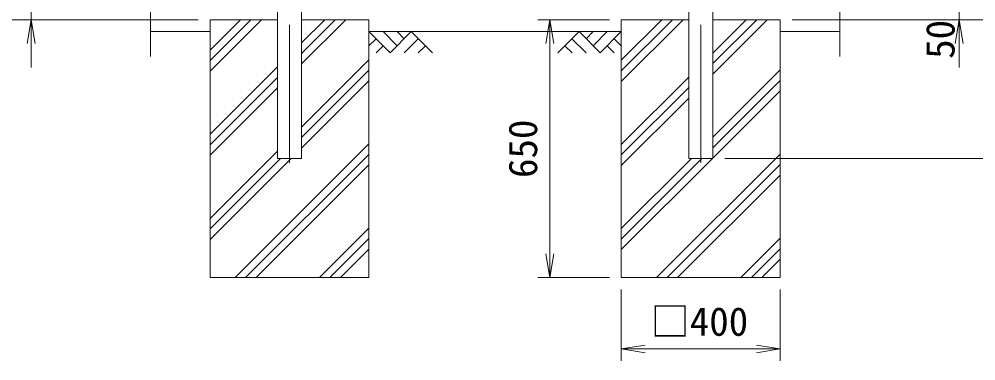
# Model space of a CAD drawing. Units: millimetres, scale not verified. Extents: x -6299 to 6301, y -4455 to 4455.
# Drawn here: x -4163 to -1755, y -1966 to -1104 of the extents above; entities that cross this region are included whole.
import ezdxf
from ezdxf.enums import TextEntityAlignment as Align

# ---------------------------------------------------------------- set-up
doc = ezdxf.new("R2010")
doc.units = ezdxf.units.MM
doc.header["$LTSCALE"] = 30
doc.linetypes.add('USER1', pattern=[50.8, 31.75, -6.35, 6.35, -6.35])
for name, color, linetype, lineweight in [('0-3_D-BMK', 2, 'USER1', 13), ('0-4_D-STR1', 1, 'Continuous', 18), ('0-6_D-DCR-HCH', 7, 'Continuous', 9), ('0-7_D-BGD', 7, 'Continuous', 9), ('0-8_D-STR4', 7, 'Continuous', 9), ('0-9_D-STR-DIM', 7, 'Continuous', 9), ('0-A_0', 7, 'Continuous', 9)]:
    doc.layers.add(name, color=color, linetype=linetype, lineweight=lineweight)
doc.styles.add('ＭＳ ゴシック', font='')
doc.styles.get('ＭＳ ゴシック').set_extended_font_data('MS Gothic')

# ---------------------------------------------------------------- blocks, each defined once
blk = doc.blocks.new('_Open')
at = {"layer": '0-A_0'}
blk.add_line((-30, 5), (0, 0), dxfattribs=at)
blk.add_lwpolyline([(-30, -5), (0, 0), (-30, 0)], dxfattribs=at)

msp = doc.modelspace()

# ---------------------------------------------------------------- linework, layer by layer
at = {"layer": '0-3_D-BMK'}
for p, q in [((-3482.69, 1929.08), (-3482.69, -1466.74)), ((-2447.69, 1929.08), (-2447.69, -1466.74))]:
    msp.add_line(p, q, dxfattribs=at)
at = {"layer": '0-4_D-STR1'}
for p, q in [((-3512.94, -1062.06), (-3512.94, -1456.16)), ((-3452.44, -1062.06), (-3452.44, -1456.16)), ((-2477.94, -1062.06), (-2477.94, -1456.16)), ((-2417.44, -1062.06), (-2417.44, -1456.16)), ((-3512.94, -1456.16), (-3452.44, -1456.16)), ((-2477.94, -1456.16), (-2417.44, -1456.16))]:
    msp.add_line(p, q, dxfattribs=at)
at = {"layer": '0-6_D-DCR-HCH'}
for p, q in [((-3682.69, -1235.76), (-3553.09, -1106.16)), ((-3682.69, -1209.24), (-3579.61, -1106.16)), ((-3682.69, -1182.72), (-3606.13, -1106.16)), ((-3452.44, -1217.64), (-3340.96, -1106.16)), ((-3452.44, -1191.12), (-3367.48, -1106.16)), ((-3452.44, -1164.61), (-3394, -1106.16)), ((-2647.69, -1261.42), (-2492.43, -1106.16)), ((-2647.69, -1234.9), (-2518.95, -1106.16)), ((-2647.69, -1208.38), (-2545.47, -1106.16)), ((-2417.44, -1243.3), (-2280.3, -1106.16)), ((-2417.44, -1216.78), (-2306.82, -1106.16)), ((-2417.44, -1190.27), (-2333.33, -1106.16)), ((-3229.48, -1189.37), (-3282.69, -1136.16)), ((-3264.95, -1153.9), (-3282.69, -1171.56)), ((-3211.74, -1171.64), (-3247.21, -1136.16)), ((-3176.27, -1136.16), (-3229.48, -1189.37)), ((-3193.91, -1153.99), (-3211.74, -1136.16)), ((-3158.53, -1153.9), (-3194.17, -1189.37)), ((-3176.27, -1136.16), (-3123.05, -1189.37)), ((-2754.11, -1136.16), (-2807.33, -1189.37)), ((-2771.85, -1153.9), (-2736.21, -1189.37)), ((-2754.11, -1136.16), (-2700.9, -1189.37)), ((-2736.38, -1153.9), (-2718.64, -1136.16)), ((-2718.64, -1171.64), (-2683.16, -1136.16)), ((-2700.9, -1189.37), (-2647.69, -1136.16)), ((-2665.43, -1153.9), (-2647.69, -1171.56)), ((-3247.21, -1171.64), (-3265.03, -1189.37)), ((-3140.79, -1171.64), (-3158.61, -1189.37)), ((-2789.59, -1171.64), (-2771.77, -1189.37)), ((-2683.16, -1171.64), (-2665.35, -1189.37)), ((-3682.69, -1394.86), (-3512.94, -1225.11)), ((-3452.44, -1376.74), (-3282.69, -1206.99)), ((-3682.69, -1421.37), (-3512.94, -1251.62)), ((-3452.44, -1403.25), (-3282.69, -1233.5)), ((-2647.69, -1420.52), (-2477.94, -1250.77)), ((-2417.44, -1402.4), (-2247.69, -1232.65)), ((-3452.44, -1429.77), (-3282.69, -1260.02)), ((-2417.44, -1428.91), (-2247.69, -1259.16)), ((-3682.69, -1447.89), (-3512.94, -1278.14)), ((-2647.69, -1447.03), (-2477.94, -1277.28)), ((-2417.44, -1455.43), (-2247.69, -1285.68)), ((-2647.69, -1473.55), (-2477.94, -1303.8)), ((-3619.73, -1756.16), (-3282.69, -1419.12)), ((-3682.69, -1606.99), (-3512.94, -1437.24)), ((-3682.69, -1660.02), (-3478.83, -1456.16)), ((-3682.69, -1633.5), (-3505.35, -1456.16)), ((-3593.21, -1756.16), (-3282.69, -1445.64)), ((-2647.69, -1685.68), (-2418.17, -1456.16)), ((-2647.69, -1659.16), (-2444.69, -1456.16)), ((-2647.69, -1632.65), (-2471.2, -1456.16)), ((-2559.07, -1756.16), (-2247.69, -1444.78)), ((-3566.7, -1756.16), (-3282.69, -1472.15)), ((-2532.55, -1756.16), (-2247.69, -1471.3)), ((-2506.04, -1756.16), (-2247.69, -1497.81)), ((-3407.6, -1756.16), (-3282.69, -1631.25)), ((-3381.08, -1756.16), (-3282.69, -1657.77)), ((-2346.94, -1756.16), (-2247.69, -1656.91)), ((-3354.57, -1756.16), (-3282.69, -1684.28)), ((-2320.42, -1756.16), (-2247.69, -1683.43)), ((-2293.91, -1756.16), (-2247.69, -1709.95))]:
    msp.add_line(p, q, dxfattribs=at)
at = {"layer": '0-7_D-BGD'}
for p, q in [((-3832.69, -1136.16), (-3682.69, -1136.16)), ((-3282.69, -1136.16), (-2647.69, -1136.16)), ((-2247.69, -1136.16), (-2097.69, -1136.16))]:
    msp.add_line(p, q, dxfattribs=at)
at = {"layer": '0-8_D-STR4'}
for p, q in [((-3682.69, -1106.16), (-3682.69, -1756.16)), ((-3682.69, -1106.16), (-3512.94, -1106.16)), ((-3452.44, -1106.16), (-3282.69, -1106.16)), ((-3282.69, -1106.16), (-3282.69, -1756.16)), ((-2647.69, -1106.16), (-2647.69, -1756.16)), ((-2477.94, -1106.16), (-2647.69, -1106.16)), ((-2247.69, -1106.16), (-2417.44, -1106.16)), ((-2247.69, -1106.16), (-2247.69, -1756.16)), ((-3682.69, -1756.16), (-3282.69, -1756.16)), ((-2647.69, -1756.16), (-2247.69, -1756.16))]:
    msp.add_line(p, q, dxfattribs=at)
at = {"layer": '0-9_D-STR-DIM'}
for p, q in [((-3832.69, -1199.16), (-3832.69, 393.19)), ((-2097.69, -1199.16), (-2097.69, 393.19)), ((-4132.69, -1106.16), (-4132.69, -1056.16)), ((-1797.69, -1106.16), (-1797.69, -1056.16)), ((-3712.69, -1106.16), (-4332.69, -1106.16)), ((-3712.69, -1106.16), (-4162.69, -1106.16)), ((-2677.69, -1106.16), (-2857.69, -1106.16)), ((-2217.69, -1106.16), (-1767.69, -1106.16)), ((-2217.69, -1106.16), (-1427.69, -1106.16)), ((-2217.69, -1106.16), (-1427.69, -1106.16)), ((-2217.69, -1106.16), (-1597.69, -1106.16)), ((-4132.69, -1166.16), (-4132.69, -1226.16)), ((-2827.69, -1166.16), (-2827.69, -1696.16)), ((-1797.69, -1166.16), (-1797.69, -1226.16)), ((-2387.44, -1456.16), (-1257.69, -1456.16)), ((-2387.44, -1456.16), (-1427.69, -1456.16)), ((-2677.69, -1756.16), (-2857.69, -1756.16)), ((-2647.69, -1786.16), (-2647.69, -1966.16)), ((-2247.69, -1786.16), (-2247.69, -1966.16)), ((-2587.69, -1936.16), (-2307.69, -1936.16))]:
    msp.add_line(p, q, dxfattribs=at)

# ---------------------------------------------------------------- block references
at = {"layer": '0-9_D-STR-DIM', "xscale": 2, "yscale": 2}
for p, rotation in [((-4132.69, -1106.16), 90), ((-2827.69, -1106.16), 90), ((-1797.69, -1106.16), 90), ((-2827.69, -1756.16), 270), ((-2647.69, -1936.16), 180)]:
    msp.add_blockref('_Open', p, dxfattribs=dict(at, rotation=rotation))
msp.add_blockref('_Open', (-2247.69, -1936.16), dxfattribs=at)

# ---------------------------------------------------------------- texts
at = {"layer": '0-9_D-STR-DIM', "style": 'ＭＳ ゴシック'}
for s, p in [('50', (-1787.31, -1204.67)), ('650', (-2837.81, -1505.04))]:
    msp.add_text(s, height=72.14, rotation=90, dxfattribs=at).set_placement(p, align=Align.BOTTOM_LEFT)
msp.add_text('□400', height=72.14, dxfattribs=at).set_placement((-2573.91, -1924.53), align=Align.BOTTOM_LEFT)

doc.saveas('drawing.dxf')
